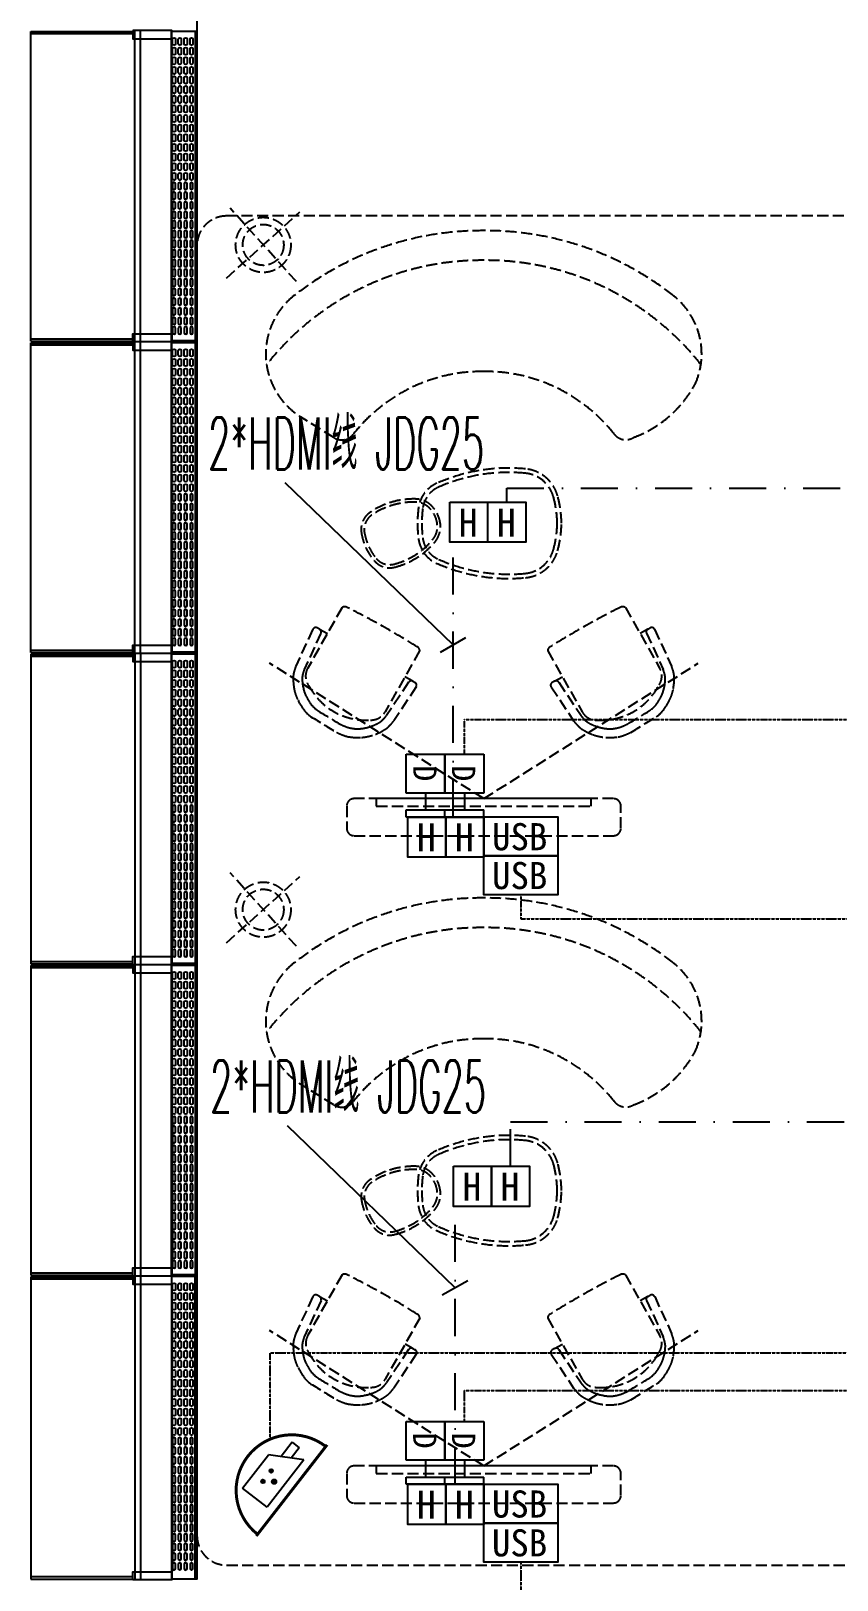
# Model space of a CAD drawing. Extents: x -284868 to 304789, y -137694 to 137894.
# Drawn here: x 257079 to 262517, y -84588 to -74140 of the extents above; entities that cross this region are included whole.
import ezdxf
from ezdxf.enums import TextEntityAlignment as Align

# ---------------------------------------------------------------- set-up
doc = ezdxf.new("R2010")
doc.units = 0
for name, pattern in [('BORDER2', [0.875, 0.25, -0.125, 0.25, -0.125, 0, -0.125]), ('DASH', [0.35, 0.25, -0.1]), ('DASHDOT', [1, 0.5, -0.25, 0, -0.25])]:
    doc.linetypes.add(name, pattern=pattern)
doc.layers.get('0').update_dxf_attribs({"linetype": 'CONTINUOUS'})
for name, color, linetype in [('0-窗', 11, 'CONTINUOUS'), ('EM-SOCKET', 220, 'CONTINUOUS'), ('EM-插座', 240, 'CONTINUOUS'), ('EQUIP-安防', 3, 'CONTINUOUS'), ('F-地漏', 8, 'CONTINUOUS'), ('P-平面家具', 3, 'CONTINUOUS'), ('TEXT_照明_回路标注', 41, 'CONTINUOUS'), ('WIRE-网络', 130, 'BORDER2'), ('WIRE-通讯', 4, 'CONTINUOUS')]:
    doc.layers.add(name, color=color, linetype=linetype)
doc.styles.add('20091229Typical Floor GP$0$宋体', font='', dxfattribs={"height": 2.5})
doc.styles.add('_TEL_DIM', font='SIMPLEX', dxfattribs={"width": 0.8, "height": 3.5, "bigfont": 'HZTXT'})
doc.styles.add('HZ_e', font='simplex.shx', dxfattribs={"width": 0.8, "bigfont": 'hztxt.shx'})
doc.styles.add('宋体', font='')
doc.styles.get('20091229Typical Floor GP$0$宋体').set_extended_font_data('SimSun')
doc.styles.get('宋体').set_extended_font_data('SimSun')

# ---------------------------------------------------------------- blocks, each defined once
blk = doc.blocks.new('A$C3B8026B3')
for p, q in [((950, 43355), (950, 45345)), ((950, 41255), (950, 43245)), ((950, 41145), (950, 39155)), ((950, 39045), (950, 37055)), ((950, 36945), (950, 35005))]:
    blk.add_line(p, q)
at = {"elevation": 0}
for points in [[(0, 45394), (688, 45394), (688, 45379), (0, 45379)], [(0, 43306), (688, 43306), (688, 43320), (0, 43320)], [(0, 43294), (688, 43294), (688, 43279), (0, 43279)], [(0, 41206), (688, 41206), (688, 41220), (0, 41220)], [(0, 41194), (688, 41194), (688, 41179), (0, 41179)], [(0, 39106), (688, 39106), (688, 39120), (0, 39120)], [(0, 39094), (688, 39094), (688, 39079), (0, 39079)], [(0, 37006), (688, 37006), (688, 37020), (0, 37020)], [(0, 36994), (688, 36994), (688, 36979), (0, 36979)], [(0, 34956), (688, 34956), (688, 34970), (0, 34970)]]:
    blk.add_lwpolyline(points, dxfattribs=at)
for points in [[(0, 43306), (0, 45394)], [(700, 43300), (700, 45400)], [(738, 43300), (738, 45400)], [(0, 41206), (0, 43294)], [(700, 41200), (700, 43300)], [(738, 41200), (738, 43300)], [(0, 41194), (0, 39106)], [(700, 41200), (700, 39100)], [(738, 41200), (738, 39100)], [(0, 39094), (0, 37006)], [(700, 39100), (700, 37000)], [(738, 39100), (738, 37000)], [(0, 36994), (0, 34956)], [(700, 37000), (700, 34950)], [(738, 37000), (738, 34950)]]:
    blk.add_lwpolyline(points)
for points in [[(688, 45400), (688, 45345), (950, 45345), (950, 45400)], [(688, 43300), (688, 43355), (950, 43355), (950, 43300)], [(688, 43300), (688, 43245), (950, 43245), (950, 43300)], [(688, 41200), (688, 41255), (950, 41255), (950, 41200)], [(688, 41200), (688, 41145), (950, 41145), (950, 41200)], [(688, 39100), (688, 39155), (950, 39155), (950, 39100)], [(688, 39100), (688, 39045), (950, 39045), (950, 39100)], [(688, 37000), (688, 37055), (950, 37055), (950, 37000)], [(688, 37000), (688, 36945), (950, 36945), (950, 37000)], [(688, 34950), (688, 35005), (950, 35005), (950, 34950)]]:
    blk.add_lwpolyline(points, close=True)
blk = doc.blocks.new('LT-BLK-20221201170113', base_point=(81437, -6379))
for p, q in [((79349, -6219, 0), (81437, -6219)), ((79349, -6221, 0), (81437, -6221))]:
    blk.add_line(p, q)
blk.add_lwpolyline([(79349, -6208), (81437, -6208), (81437, -6379), (79349, -6379)], close=True)
for points in [[(79403, -6235), (79433, -6235, -1), (79433, -6255), (79403, -6255, -0.999999)], [(79468, -6235), (79498, -6235, -1), (79498, -6255), (79468, -6255, -0.999999)], [(79533, -6235), (79563, -6235, -1), (79563, -6255), (79533, -6255, -0.999999)], [(79598, -6235), (79628, -6235, -1), (79628, -6255), (79598, -6255, -0.999999)], [(79663, -6235), (79693, -6235, -1), (79693, -6255), (79663, -6255, -0.999999)], [(79728, -6235), (79758, -6235, -1), (79758, -6255), (79728, -6255, -0.999999)], [(79793, -6235), (79823, -6235, -1), (79823, -6255), (79793, -6255, -0.999999)], [(79858, -6235), (79888, -6235, -1), (79888, -6255), (79858, -6255, -0.999999)], [(79923, -6235), (79953, -6235, -1), (79953, -6255), (79923, -6255, -0.999999)], [(79988, -6235), (80018, -6235, -1), (80018, -6255), (79988, -6255, -0.999999)], [(80053, -6235), (80083, -6235, -1), (80083, -6255), (80053, -6255, -0.999999)], [(80118, -6235), (80148, -6235, -1), (80148, -6255), (80118, -6255, -0.999999)], [(80183, -6235), (80213, -6235, -1), (80213, -6255), (80183, -6255, -0.999999)], [(80248, -6235), (80278, -6235, -1), (80278, -6255), (80248, -6255, -0.999999)], [(80313, -6235), (80343, -6235, -1), (80343, -6255), (80313, -6255, -0.999999)], [(80408, -6235), (80378, -6235, 1), (80378, -6255), (80408, -6255, 0.999999)], [(80473, -6235), (80443, -6235, 1), (80443, -6255), (80473, -6255, 0.999999)], [(80538, -6235), (80508, -6235, 1), (80508, -6255), (80538, -6255, 0.999999)], [(80603, -6235), (80573, -6235, 1), (80573, -6255), (80603, -6255, 0.999999)], [(80668, -6235), (80638, -6235, 1), (80638, -6255), (80668, -6255, 0.999999)], [(80733, -6235), (80703, -6235, 1), (80703, -6255), (80733, -6255, 0.999999)], [(80798, -6235), (80768, -6235, 1), (80768, -6255), (80798, -6255, 0.999999)], [(80863, -6235), (80833, -6235, 1), (80833, -6255), (80863, -6255, 0.999999)], [(80928, -6235), (80898, -6235, 1), (80898, -6255), (80928, -6255, 0.999999)], [(80993, -6235), (80963, -6235, 1), (80963, -6255), (80993, -6255, 0.999999)], [(81058, -6235), (81028, -6235, 1), (81028, -6255), (81058, -6255, 0.999999)], [(81123, -6235), (81093, -6235, 1), (81093, -6255), (81123, -6255, 0.999999)], [(81188, -6235), (81158, -6235, 1), (81158, -6255), (81188, -6255, 0.999999)], [(81253, -6235), (81223, -6235, 1), (81223, -6255), (81253, -6255, 0.999999)], [(81318, -6235), (81288, -6235, 1), (81288, -6255), (81318, -6255, 0.999999)], [(81383, -6235), (81353, -6235, 1), (81353, -6255), (81383, -6255, 0.999999)], [(79403, -6274), (79433, -6274, -1), (79433, -6294), (79403, -6294, -0.999999)], [(79403, -6314), (79433, -6314, -1), (79433, -6334), (79403, -6334, -0.999999)], [(79403, -6353), (79433, -6353, -1), (79433, -6373), (79403, -6373, -0.999999)], [(79468, -6274), (79498, -6274, -1), (79498, -6294), (79468, -6294, -0.999999)], [(79468, -6314), (79498, -6314, -1), (79498, -6334), (79468, -6334, -0.999999)], [(79468, -6353), (79498, -6353, -1), (79498, -6373), (79468, -6373, -0.999999)], [(79533, -6274), (79563, -6274, -1), (79563, -6294), (79533, -6294, -0.999999)], [(79533, -6314), (79563, -6314, -1), (79563, -6334), (79533, -6334, -0.999999)], [(79533, -6353), (79563, -6353, -1), (79563, -6373), (79533, -6373, -0.999999)], [(79598, -6274), (79628, -6274, -1), (79628, -6294), (79598, -6294, -0.999999)], [(79598, -6314), (79628, -6314, -1), (79628, -6334), (79598, -6334, -0.999999)], [(79598, -6353), (79628, -6353, -1), (79628, -6373), (79598, -6373, -0.999999)], [(79663, -6274), (79693, -6274, -1), (79693, -6294), (79663, -6294, -0.999999)], [(79663, -6314), (79693, -6314, -1), (79693, -6334), (79663, -6334, -0.999999)], [(79663, -6353), (79693, -6353, -1), (79693, -6373), (79663, -6373, -0.999999)], [(79728, -6274), (79758, -6274, -1), (79758, -6294), (79728, -6294, -0.999999)], [(79728, -6314), (79758, -6314, -1), (79758, -6334), (79728, -6334, -0.999999)], [(79728, -6353), (79758, -6353, -1), (79758, -6373), (79728, -6373, -0.999999)], [(79793, -6274), (79823, -6274, -1), (79823, -6294), (79793, -6294, -0.999999)], [(79793, -6314), (79823, -6314, -1), (79823, -6334), (79793, -6334, -0.999999)], [(79793, -6353), (79823, -6353, -1), (79823, -6373), (79793, -6373, -0.999999)], [(79858, -6274), (79888, -6274, -1), (79888, -6294), (79858, -6294, -0.999999)], [(79858, -6314), (79888, -6314, -1), (79888, -6334), (79858, -6334, -0.999999)], [(79858, -6353), (79888, -6353, -1), (79888, -6373), (79858, -6373, -0.999999)], [(79923, -6274), (79953, -6274, -1), (79953, -6294), (79923, -6294, -0.999999)], [(79923, -6314), (79953, -6314, -1), (79953, -6334), (79923, -6334, -0.999999)], [(79923, -6353), (79953, -6353, -1), (79953, -6373), (79923, -6373, -0.999999)], [(79988, -6274), (80018, -6274, -1), (80018, -6294), (79988, -6294, -0.999999)], [(79988, -6314), (80018, -6314, -1), (80018, -6334), (79988, -6334, -0.999999)], [(79988, -6353), (80018, -6353, -1), (80018, -6373), (79988, -6373, -0.999999)], [(80053, -6274), (80083, -6274, -1), (80083, -6294), (80053, -6294, -0.999999)], [(80053, -6314), (80083, -6314, -1), (80083, -6334), (80053, -6334, -0.999999)], [(80053, -6353), (80083, -6353, -1), (80083, -6373), (80053, -6373, -0.999999)], [(80118, -6274), (80148, -6274, -1), (80148, -6294), (80118, -6294, -0.999999)], [(80118, -6314), (80148, -6314, -1), (80148, -6334), (80118, -6334, -0.999999)], [(80118, -6353), (80148, -6353, -1), (80148, -6373), (80118, -6373, -0.999999)], [(80183, -6274), (80213, -6274, -1), (80213, -6294), (80183, -6294, -0.999999)], [(80183, -6314), (80213, -6314, -1), (80213, -6334), (80183, -6334, -0.999999)], [(80183, -6353), (80213, -6353, -1), (80213, -6373), (80183, -6373, -0.999999)], [(80248, -6274), (80278, -6274, -1), (80278, -6294), (80248, -6294, -0.999999)], [(80248, -6314), (80278, -6314, -1), (80278, -6334), (80248, -6334, -0.999999)], [(80248, -6353), (80278, -6353, -1), (80278, -6373), (80248, -6373, -0.999999)], [(80313, -6274), (80343, -6274, -1), (80343, -6294), (80313, -6294, -0.999999)], [(80313, -6314), (80343, -6314, -1), (80343, -6334), (80313, -6334, -0.999999)], [(80313, -6353), (80343, -6353, -1), (80343, -6373), (80313, -6373, -0.999999)], [(80408, -6274), (80378, -6274, 1), (80378, -6294), (80408, -6294, 0.999999)], [(80408, -6314), (80378, -6314, 1), (80378, -6334), (80408, -6334, 0.999999)], [(80408, -6353), (80378, -6353, 1), (80378, -6373), (80408, -6373, 0.999999)], [(80473, -6274), (80443, -6274, 1), (80443, -6294), (80473, -6294, 0.999999)], [(80473, -6314), (80443, -6314, 1), (80443, -6334), (80473, -6334, 0.999999)], [(80473, -6353), (80443, -6353, 1), (80443, -6373), (80473, -6373, 0.999999)], [(80538, -6274), (80508, -6274, 1), (80508, -6294), (80538, -6294, 0.999999)], [(80538, -6314), (80508, -6314, 1), (80508, -6334), (80538, -6334, 0.999999)], [(80538, -6353), (80508, -6353, 1), (80508, -6373), (80538, -6373, 0.999999)], [(80603, -6274), (80573, -6274, 1), (80573, -6294), (80603, -6294, 0.999999)], [(80603, -6314), (80573, -6314, 1), (80573, -6334), (80603, -6334, 0.999999)], [(80603, -6353), (80573, -6353, 1), (80573, -6373), (80603, -6373, 0.999999)], [(80668, -6274), (80638, -6274, 1), (80638, -6294), (80668, -6294, 0.999999)], [(80668, -6314), (80638, -6314, 1), (80638, -6334), (80668, -6334, 0.999999)], [(80668, -6353), (80638, -6353, 1), (80638, -6373), (80668, -6373, 0.999999)], [(80733, -6274), (80703, -6274, 1), (80703, -6294), (80733, -6294, 0.999999)], [(80733, -6314), (80703, -6314, 1), (80703, -6334), (80733, -6334, 0.999999)], [(80733, -6353), (80703, -6353, 1), (80703, -6373), (80733, -6373, 0.999999)], [(80798, -6274), (80768, -6274, 1), (80768, -6294), (80798, -6294, 0.999999)], [(80798, -6314), (80768, -6314, 1), (80768, -6334), (80798, -6334, 0.999999)], [(80798, -6353), (80768, -6353, 1), (80768, -6373), (80798, -6373, 0.999999)], [(80863, -6274), (80833, -6274, 1), (80833, -6294), (80863, -6294, 0.999999)], [(80863, -6314), (80833, -6314, 1), (80833, -6334), (80863, -6334, 0.999999)], [(80863, -6353), (80833, -6353, 1), (80833, -6373), (80863, -6373, 0.999999)], [(80928, -6274), (80898, -6274, 1), (80898, -6294), (80928, -6294, 0.999999)], [(80928, -6314), (80898, -6314, 1), (80898, -6334), (80928, -6334, 0.999999)], [(80928, -6353), (80898, -6353, 1), (80898, -6373), (80928, -6373, 0.999999)], [(80993, -6274), (80963, -6274, 1), (80963, -6294), (80993, -6294, 0.999999)], [(80993, -6314), (80963, -6314, 1), (80963, -6334), (80993, -6334, 0.999999)], [(80993, -6353), (80963, -6353, 1), (80963, -6373), (80993, -6373, 0.999999)], [(81058, -6274), (81028, -6274, 1), (81028, -6294), (81058, -6294, 0.999999)], [(81058, -6314), (81028, -6314, 1), (81028, -6334), (81058, -6334, 0.999999)], [(81058, -6353), (81028, -6353, 1), (81028, -6373), (81058, -6373, 0.999999)], [(81123, -6274), (81093, -6274, 1), (81093, -6294), (81123, -6294, 0.999999)], [(81123, -6314), (81093, -6314, 1), (81093, -6334), (81123, -6334, 0.999999)], [(81123, -6353), (81093, -6353, 1), (81093, -6373), (81123, -6373, 0.999999)], [(81188, -6274), (81158, -6274, 1), (81158, -6294), (81188, -6294, 0.999999)], [(81188, -6314), (81158, -6314, 1), (81158, -6334), (81188, -6334, 0.999999)], [(81188, -6353), (81158, -6353, 1), (81158, -6373), (81188, -6373, 0.999999)], [(81253, -6274), (81223, -6274, 1), (81223, -6294), (81253, -6294, 0.999999)], [(81253, -6314), (81223, -6314, 1), (81223, -6334), (81253, -6334, 0.999999)], [(81253, -6353), (81223, -6353, 1), (81223, -6373), (81253, -6373, 0.999999)], [(81318, -6274), (81288, -6274, 1), (81288, -6294), (81318, -6294, 0.999999)], [(81318, -6314), (81288, -6314, 1), (81288, -6334), (81318, -6334, 0.999999)], [(81318, -6353), (81288, -6353, 1), (81288, -6373), (81318, -6373, 0.999999)], [(81383, -6274), (81353, -6274, 1), (81353, -6294), (81383, -6294, 0.999999)], [(81383, -6314), (81353, -6314, 1), (81353, -6334), (81383, -6334, 0.999999)], [(81383, -6353), (81353, -6353, 1), (81353, -6373), (81383, -6373, 0.999999)]]:
    blk.add_lwpolyline(points, format="xyb", close=True)
blk = doc.blocks.new('A$C678165FB')
for p, q in [((-36643, 33306, 0), (-36643, 35344)), ((-36640, 33306, 0), (-36640, 35344))]:
    blk.add_line(p, q)
blk.add_lwpolyline([(-36631, 45800), (-36631, 33300)])
blk.add_lwpolyline([(-36630, 33306), (-36630, 35344), (-36801, 35344), (-36801, 33306)], close=True)
for points in [[(-36775, 35290), (-36775, 35260, -1), (-36795, 35260), (-36795, 35290, -0.999999)], [(-36775, 35225), (-36775, 35195, -1), (-36795, 35195), (-36795, 35225, -0.999999)], [(-36736, 35290), (-36736, 35260, -1), (-36756, 35260), (-36756, 35290, -0.999999)], [(-36736, 35225), (-36736, 35195, -1), (-36756, 35195), (-36756, 35225, -0.999999)], [(-36696, 35290), (-36696, 35260, -1), (-36716, 35260), (-36716, 35290, -0.999999)], [(-36696, 35225), (-36696, 35195, -1), (-36716, 35195), (-36716, 35225, -0.999999)], [(-36657, 35290), (-36657, 35260, -1), (-36677, 35260), (-36677, 35290, -0.999999)], [(-36657, 35225), (-36657, 35195, -1), (-36677, 35195), (-36677, 35225, -0.999999)], [(-36775, 35160), (-36775, 35130, -1), (-36795, 35130), (-36795, 35160, -0.999999)], [(-36736, 35160), (-36736, 35130, -1), (-36756, 35130), (-36756, 35160, -0.999999)], [(-36696, 35160), (-36696, 35130, -1), (-36716, 35130), (-36716, 35160, -0.999999)], [(-36657, 35160), (-36657, 35130, -1), (-36677, 35130), (-36677, 35160, -0.999999)], [(-36775, 35095), (-36775, 35065, -1), (-36795, 35065), (-36795, 35095, -0.999999)], [(-36775, 35030), (-36775, 35000, -1), (-36795, 35000), (-36795, 35030, -0.999999)], [(-36736, 35095), (-36736, 35065, -1), (-36756, 35065), (-36756, 35095, -0.999999)], [(-36736, 35030), (-36736, 35000, -1), (-36756, 35000), (-36756, 35030, -0.999999)], [(-36696, 35095), (-36696, 35065, -1), (-36716, 35065), (-36716, 35095, -0.999999)], [(-36696, 35030), (-36696, 35000, -1), (-36716, 35000), (-36716, 35030, -0.999999)], [(-36657, 35095), (-36657, 35065, -1), (-36677, 35065), (-36677, 35095, -0.999999)], [(-36657, 35030), (-36657, 35000, -1), (-36677, 35000), (-36677, 35030, -0.999999)], [(-36775, 34965), (-36775, 34935, -1), (-36795, 34935), (-36795, 34965, -0.999999)], [(-36775, 34900), (-36775, 34870, -1), (-36795, 34870), (-36795, 34900, -0.999999)], [(-36736, 34965), (-36736, 34935, -1), (-36756, 34935), (-36756, 34965, -0.999999)], [(-36736, 34900), (-36736, 34870, -1), (-36756, 34870), (-36756, 34900, -0.999999)], [(-36696, 34965), (-36696, 34935, -1), (-36716, 34935), (-36716, 34965, -0.999999)], [(-36696, 34900), (-36696, 34870, -1), (-36716, 34870), (-36716, 34900, -0.999999)], [(-36657, 34965), (-36657, 34935, -1), (-36677, 34935), (-36677, 34965, -0.999999)], [(-36657, 34900), (-36657, 34870, -1), (-36677, 34870), (-36677, 34900, -0.999999)], [(-36775, 34835), (-36775, 34805, -1), (-36795, 34805), (-36795, 34835, -0.999999)], [(-36736, 34835), (-36736, 34805, -1), (-36756, 34805), (-36756, 34835, -0.999999)], [(-36696, 34835), (-36696, 34805, -1), (-36716, 34805), (-36716, 34835, -0.999999)], [(-36657, 34835), (-36657, 34805, -1), (-36677, 34805), (-36677, 34835, -0.999999)], [(-36775, 34770), (-36775, 34740, -1), (-36795, 34740), (-36795, 34770, -0.999999)], [(-36775, 34705), (-36775, 34675, -1), (-36795, 34675), (-36795, 34705, -0.999999)], [(-36736, 34770), (-36736, 34740, -1), (-36756, 34740), (-36756, 34770, -0.999999)], [(-36736, 34705), (-36736, 34675, -1), (-36756, 34675), (-36756, 34705, -0.999999)], [(-36696, 34770), (-36696, 34740, -1), (-36716, 34740), (-36716, 34770, -0.999999)], [(-36696, 34705), (-36696, 34675, -1), (-36716, 34675), (-36716, 34705, -0.999999)], [(-36657, 34770), (-36657, 34740, -1), (-36677, 34740), (-36677, 34770, -0.999999)], [(-36657, 34705), (-36657, 34675, -1), (-36677, 34675), (-36677, 34705, -0.999999)], [(-36775, 34640), (-36775, 34610, -1), (-36795, 34610), (-36795, 34640, -0.999999)], [(-36775, 34575), (-36775, 34545, -1), (-36795, 34545), (-36795, 34575, -0.999999)], [(-36736, 34640), (-36736, 34610, -1), (-36756, 34610), (-36756, 34640, -0.999999)], [(-36736, 34575), (-36736, 34545, -1), (-36756, 34545), (-36756, 34575, -0.999999)], [(-36696, 34640), (-36696, 34610, -1), (-36716, 34610), (-36716, 34640, -0.999999)], [(-36696, 34575), (-36696, 34545, -1), (-36716, 34545), (-36716, 34575, -0.999999)], [(-36657, 34640), (-36657, 34610, -1), (-36677, 34610), (-36677, 34640, -0.999999)], [(-36657, 34575), (-36657, 34545, -1), (-36677, 34545), (-36677, 34575, -0.999999)], [(-36775, 34510), (-36775, 34480, -1), (-36795, 34480), (-36795, 34510, -0.999999)], [(-36736, 34510), (-36736, 34480, -1), (-36756, 34480), (-36756, 34510, -0.999999)], [(-36696, 34510), (-36696, 34480, -1), (-36716, 34480), (-36716, 34510, -0.999999)], [(-36657, 34510), (-36657, 34480, -1), (-36677, 34480), (-36677, 34510, -0.999999)], [(-36775, 34445), (-36775, 34415, -1), (-36795, 34415), (-36795, 34445, -0.999999)], [(-36775, 34380), (-36775, 34350, -1), (-36795, 34350), (-36795, 34380, -0.999999)], [(-36736, 34445), (-36736, 34415, -1), (-36756, 34415), (-36756, 34445, -0.999999)], [(-36736, 34380), (-36736, 34350, -1), (-36756, 34350), (-36756, 34380, -0.999999)], [(-36696, 34445), (-36696, 34415, -1), (-36716, 34415), (-36716, 34445, -0.999999)], [(-36696, 34380), (-36696, 34350, -1), (-36716, 34350), (-36716, 34380, -0.999999)], [(-36657, 34445), (-36657, 34415, -1), (-36677, 34415), (-36677, 34445, -0.999999)], [(-36657, 34380), (-36657, 34350, -1), (-36677, 34350), (-36677, 34380, -0.999999)], [(-36775, 34315), (-36775, 34285, -1), (-36795, 34285), (-36795, 34315, -0.999999)], [(-36736, 34315), (-36736, 34285, -1), (-36756, 34285), (-36756, 34315, -0.999999)], [(-36696, 34315), (-36696, 34285, -1), (-36716, 34285), (-36716, 34315, -0.999999)], [(-36657, 34315), (-36657, 34285, -1), (-36677, 34285), (-36677, 34315, -0.999999)], [(-36775, 34220), (-36775, 34250, 1), (-36795, 34250), (-36795, 34220, 0.999999)], [(-36775, 34155), (-36775, 34185, 1), (-36795, 34185), (-36795, 34155, 0.999999)], [(-36736, 34220), (-36736, 34250, 1), (-36756, 34250), (-36756, 34220, 0.999999)], [(-36736, 34155), (-36736, 34185, 1), (-36756, 34185), (-36756, 34155, 0.999999)], [(-36696, 34220), (-36696, 34250, 1), (-36716, 34250), (-36716, 34220, 0.999999)], [(-36696, 34155), (-36696, 34185, 1), (-36716, 34185), (-36716, 34155, 0.999999)], [(-36657, 34220), (-36657, 34250, 1), (-36677, 34250), (-36677, 34220, 0.999999)], [(-36657, 34155), (-36657, 34185, 1), (-36677, 34185), (-36677, 34155, 0.999999)], [(-36775, 34090), (-36775, 34120, 1), (-36795, 34120), (-36795, 34090, 0.999999)], [(-36775, 34025), (-36775, 34055, 1), (-36795, 34055), (-36795, 34025, 0.999999)], [(-36736, 34090), (-36736, 34120, 1), (-36756, 34120), (-36756, 34090, 0.999999)], [(-36736, 34025), (-36736, 34055, 1), (-36756, 34055), (-36756, 34025, 0.999999)], [(-36696, 34090), (-36696, 34120, 1), (-36716, 34120), (-36716, 34090, 0.999999)], [(-36696, 34025), (-36696, 34055, 1), (-36716, 34055), (-36716, 34025, 0.999999)], [(-36657, 34090), (-36657, 34120, 1), (-36677, 34120), (-36677, 34090, 0.999999)], [(-36657, 34025), (-36657, 34055, 1), (-36677, 34055), (-36677, 34025, 0.999999)], [(-36775, 33960), (-36775, 33990, 1), (-36795, 33990), (-36795, 33960, 0.999999)], [(-36736, 33960), (-36736, 33990, 1), (-36756, 33990), (-36756, 33960, 0.999999)], [(-36696, 33960), (-36696, 33990, 1), (-36716, 33990), (-36716, 33960, 0.999999)], [(-36657, 33960), (-36657, 33990, 1), (-36677, 33990), (-36677, 33960, 0.999999)], [(-36775, 33895), (-36775, 33925, 1), (-36795, 33925), (-36795, 33895, 0.999999)], [(-36775, 33830), (-36775, 33860, 1), (-36795, 33860), (-36795, 33830, 0.999999)], [(-36736, 33895), (-36736, 33925, 1), (-36756, 33925), (-36756, 33895, 0.999999)], [(-36736, 33830), (-36736, 33860, 1), (-36756, 33860), (-36756, 33830, 0.999999)], [(-36696, 33895), (-36696, 33925, 1), (-36716, 33925), (-36716, 33895, 0.999999)], [(-36696, 33830), (-36696, 33860, 1), (-36716, 33860), (-36716, 33830, 0.999999)], [(-36657, 33895), (-36657, 33925, 1), (-36677, 33925), (-36677, 33895, 0.999999)], [(-36657, 33830), (-36657, 33860, 1), (-36677, 33860), (-36677, 33830, 0.999999)], [(-36775, 33765), (-36775, 33795, 1), (-36795, 33795), (-36795, 33765, 0.999999)], [(-36736, 33765), (-36736, 33795, 1), (-36756, 33795), (-36756, 33765, 0.999999)], [(-36696, 33765), (-36696, 33795, 1), (-36716, 33795), (-36716, 33765, 0.999999)], [(-36657, 33765), (-36657, 33795, 1), (-36677, 33795), (-36677, 33765, 0.999999)], [(-36775, 33700), (-36775, 33730, 1), (-36795, 33730), (-36795, 33700, 0.999999)], [(-36775, 33635), (-36775, 33665, 1), (-36795, 33665), (-36795, 33635, 0.999999)], [(-36736, 33700), (-36736, 33730, 1), (-36756, 33730), (-36756, 33700, 0.999999)], [(-36736, 33635), (-36736, 33665, 1), (-36756, 33665), (-36756, 33635, 0.999999)], [(-36696, 33700), (-36696, 33730, 1), (-36716, 33730), (-36716, 33700, 0.999999)], [(-36696, 33635), (-36696, 33665, 1), (-36716, 33665), (-36716, 33635, 0.999999)], [(-36657, 33700), (-36657, 33730, 1), (-36677, 33730), (-36677, 33700, 0.999999)], [(-36657, 33635), (-36657, 33665, 1), (-36677, 33665), (-36677, 33635, 0.999999)], [(-36775, 33570), (-36775, 33600, 1), (-36795, 33600), (-36795, 33570, 0.999999)], [(-36775, 33505), (-36775, 33535, 1), (-36795, 33535), (-36795, 33505, 0.999999)], [(-36736, 33570), (-36736, 33600, 1), (-36756, 33600), (-36756, 33570, 0.999999)], [(-36736, 33505), (-36736, 33535, 1), (-36756, 33535), (-36756, 33505, 0.999999)], [(-36696, 33570), (-36696, 33600, 1), (-36716, 33600), (-36716, 33570, 0.999999)], [(-36696, 33505), (-36696, 33535, 1), (-36716, 33535), (-36716, 33505, 0.999999)], [(-36657, 33570), (-36657, 33600, 1), (-36677, 33600), (-36677, 33570, 0.999999)], [(-36657, 33505), (-36657, 33535, 1), (-36677, 33535), (-36677, 33505, 0.999999)], [(-36775, 33440), (-36775, 33470, 1), (-36795, 33470), (-36795, 33440, 0.999999)], [(-36736, 33440), (-36736, 33470, 1), (-36756, 33470), (-36756, 33440, 0.999999)], [(-36696, 33440), (-36696, 33470, 1), (-36716, 33470), (-36716, 33440, 0.999999)], [(-36657, 33440), (-36657, 33470, 1), (-36677, 33470), (-36677, 33440, 0.999999)], [(-36775, 33375), (-36775, 33405, 1), (-36795, 33405), (-36795, 33375, 0.999999)], [(-36736, 33375), (-36736, 33405, 1), (-36756, 33405), (-36756, 33375, 0.999999)], [(-36696, 33375), (-36696, 33405, 1), (-36716, 33405), (-36716, 33375, 0.999999)], [(-36657, 33375), (-36657, 33405, 1), (-36677, 33405), (-36677, 33375, 0.999999)]]:
    blk.add_lwpolyline(points, format="xyb", close=True)
at = {"rotation": 270}
for p in [(-36801, 41656), (-36801, 39556), (-36801, 37456), (-36801, 35356)]:
    blk.add_blockref('LT-BLK-20221201170113', p, dxfattribs=at)
blk = doc.blocks.new('bfrfbrf')
at = {"layer": 'P-平面家具', "color": 251, "linetype": 'DASH', "ltscale": 300}
for p, q in [((517686, -1017556), (518181, -1017109)), ((518157, -1017580), (517710, -1017085)), ((517686, -1022039), (518181, -1021592)), ((518157, -1022063), (517710, -1021568))]:
    blk.add_line(p, q, dxfattribs=at)
at = {"layer": 'P-平面家具', "linetype": 'DASH', "ltscale": 300}
for p, q in [((518409, -1018632), (518185, -1018491)), ((518465, -1019778), (518234, -1020186)), ((520376, -1019778), (520607, -1020186)), ((518267, -1019925), (518153, -1020173)), ((518322, -1019951), (518209, -1020196)), ((518313, -1019924), (518297, -1019915)), ((518313, -1019924), (518366, -1019953)), ((520528, -1019924), (520475, -1019953)), ((520519, -1019951), (520632, -1020196)), ((520528, -1019924), (520544, -1019915)), ((520573, -1019925), (520688, -1020173)), ((518988, -1020071), (518756, -1020481)), ((519852, -1020071), (520085, -1020481)), ((518942, -1020275), (518889, -1020246)), ((519899, -1020275), (519952, -1020246)), ((518914, -1020282), (518764, -1020507)), ((518965, -1020314), (518814, -1020542)), ((518942, -1020275), (518958, -1020284)), ((519876, -1020314), (520027, -1020542)), ((519899, -1020275), (519883, -1020284)), ((519927, -1020282), (520077, -1020507)), ((518409, -1023133), (518185, -1022992)), ((518465, -1024279), (518234, -1024687)), ((520376, -1024279), (520607, -1024687)), ((518268, -1024426), (518153, -1024674)), ((518323, -1024452), (518209, -1024697)), ((518313, -1024425), (518297, -1024416)), ((518313, -1024425), (518366, -1024454)), ((520528, -1024425), (520475, -1024454)), ((520519, -1024452), (520632, -1024697)), ((520528, -1024425), (520544, -1024416)), ((520574, -1024426), (520688, -1024674)), ((518989, -1024572), (518756, -1024982)), ((519853, -1024572), (520085, -1024982)), ((518942, -1024776), (518890, -1024747)), ((519899, -1024776), (519952, -1024747)), ((518914, -1024783), (518764, -1025008)), ((518965, -1024815), (518814, -1025043)), ((518942, -1024776), (518958, -1024785)), ((519876, -1024815), (520027, -1025043)), ((519899, -1024776), (519883, -1024785)), ((519927, -1024783), (520077, -1025008))]:
    blk.add_line(p, q, dxfattribs=at)
at = {"layer": 'P-平面家具', "color": 251, "linetype": 'DASH', "ltscale": 300}
for points in [[(519421, -1021067), (517976, -1020154)], [(519421, -1021067), (520867, -1020154)], [(519421, -1025568), (517976, -1024655)], [(519422, -1025568), (520867, -1024655)]]:
    blk.add_lwpolyline(points, dxfattribs=at)
at = {"layer": 'P-平面家具', "linetype": 'DASH', "ltscale": 300}
for points in [[(520296, -1021067), (518546, -1021067, 0.414214), (518496, -1021117), (518496, -1021267, 0.414214), (518546, -1021317), (520296, -1021317, 0.414214), (520346, -1021267), (520346, -1021117, 0.414214)], [(520296, -1025568), (518546, -1025568, 0.414214), (518496, -1025618), (518496, -1025768, 0.414214), (518546, -1025818), (520296, -1025818, 0.414214), (520346, -1025768), (520346, -1025618, 0.414214)]]:
    blk.add_lwpolyline(points, format="xyb", close=True, dxfattribs=at)
for points in [[(520146, -1021067), (518696, -1021067), (518696, -1021117), (520146, -1021117), (520146, -1021067)], [(520146, -1025568), (518696, -1025568), (518696, -1025618), (520146, -1025618), (520146, -1025568)]]:
    blk.add_lwpolyline(points, dxfattribs=at)
for centre in [(517933, -1017332), (517933, -1021816)]:
    blk.add_circle(centre, 186, dxfattribs=at)
at = {"layer": 'P-平面家具', "color": 251, "linetype": 'DASH', "ltscale": 300}
for centre in [(517933, -1017332), (517933, -1021816)]:
    blk.add_circle(centre, 138, dxfattribs=at)
at = {"layer": 'P-平面家具', "linetype": 'DASH', "ltscale": 300}
for centre, radius, start, end in [((519408, -1019286), 2050, 89.6486, 128.1517), ((519434, -1019286), 2050, 51.8729, 90.376), ((519408, -1019286), 1850, 89.6093, 141.7162), ((519434, -1019286), 1850, 38.3084, 90.4153), ((518450, -1018067), 500, 128.1517, 237.9295), ((520391, -1018067), 500, 335.2768, 51.8729), ((519408, -1019286), 1100, 89.3345, 141.9764), ((519434, -1019286), 1100, 38.0482, 90.6901), ((520161, -1017898), 781, 290.2941, 331.1108), ((518462, -1018547), 100, 237.9295, 321.9764), ((520379, -1018546), 100, 218.0482, 302.0951), ((518483, -1019808), 35.1, 62.6531, 120.8328), ((515909, -1024943), 5779, 57.9933, 63.3725), ((522932, -1024943), 5779, 116.6275, 122.0067), ((520358, -1019808), 35.1, 59.1672, 117.3469), ((518287, -1019934), 21.2, 61.1762, 156.8462), ((518303, -1019942), 21.2, 336.8192, 61.1762), ((520538, -1019942), 21.2, 118.8238, 203.1808), ((520554, -1019934), 21.2, 23.1538, 118.8238), ((518957, -1020070), 31.8, 358.2726, 61.1762), ((519884, -1020070), 31.8, 118.8238, 181.7274), ((518311, -1020256), 176, 169.0109, 178.6602), ((518402, -1020259), 267, 178.4884, 183.2891), ((518387, -1020273), 254, 163.6485, 168.677), ((518807, -1020399), 692, 160.9147, 163.3918), ((518307, -1020256), 111, 170.1856, 177.6538), ((518382, -1020259), 186, 177.4842, 182.6653), ((518537, -1020254), 341, 182.409, 189.7031), ((518365, -1020267), 170, 164.33, 169.7291), ((518663, -1020353), 480, 160.9328, 164.0619), ((518329, -1020240), 110, 150.4516, 213.3281), ((518932, -1020294), 21.2, 61.1762, 145.5331), ((519909, -1020294), 21.2, 34.4669, 118.8238), ((520512, -1020240), 110, 326.6719, 29.5484), ((520178, -1020353), 480, 15.9381, 19.0672), ((520476, -1020267), 170, 10.2709, 15.67), ((520304, -1020254), 341, 350.2969, 357.591), ((520534, -1020256), 111, 2.3462, 9.8144), ((520459, -1020259), 186, 357.3347, 2.5158), ((520034, -1020399), 692, 16.6082, 19.0853), ((520454, -1020273), 254, 11.323, 16.3515), ((520530, -1020256), 176, 1.3398, 10.9891), ((520438, -1020259), 267, 356.7109, 1.5116), ((518525, -1020255), 390, 182.9223, 190.5774), ((518456, -1020264), 321, 191.1847, 205.8196), ((518452, -1020265), 255, 190.2781, 205.0026), ((518485, -1020253), 290, 204.4215, 215.2763), ((518628, -1020098), 440, 207.4224, 273.7223), ((518947, -1020302), 21.2, 325.5061, 61.1762), ((519893, -1020302), 21.2, 118.8238, 214.4939), ((520213, -1020098), 440, 266.2777, 332.5776), ((520356, -1020253), 290, 324.7237, 335.5785), ((520389, -1020265), 255, 334.9974, 349.7219), ((520385, -1020264), 321, 334.1804, 348.8153), ((520316, -1020255), 390, 349.4226, 357.0777), ((518471, -1020261), 335, 205.1765, 217.9593), ((518413, -1020305), 263, 218.1832, 232.779), ((518416, -1020302), 206, 215.2404, 232.8546), ((518495, -1020202), 333, 232.4296, 235.6579), ((534196, -994386), 30549, 238.6588, 238.9667), ((518660, -1020427), 110, 267.7901, 330.4516), ((520180, -1020427), 110, 209.5484, 272.2099), ((504645, -994386), 30549, 301.0333, 301.3412), ((520346, -1020202), 333, 304.3421, 307.5704), ((520425, -1020302), 206, 307.1454, 324.7596), ((520428, -1020305), 263, 307.221, 321.8168), ((520370, -1020261), 335, 322.0407, 334.8235), ((533123, -996403), 28327, 238.3401, 238.7501), ((518702, -1020046), 576, 243.6816, 246.6765), ((518606, -1020269), 333, 246.6945, 249.9227), ((518563, -1020393), 202, 249.4113, 264.0087), ((518576, -1020339), 255, 277.3497, 292.0742), ((518540, -1020261), 341, 292.6492, 299.9433), ((518619, -1020395), 186, 299.687, 304.8681), ((518662, -1020456), 111, 304.6986, 312.1667), ((518621, -1020413), 170, 312.6232, 318.0223), ((518389, -1020208), 480, 318.2905, 321.4195), ((518659, -1020453), 176, 303.6921, 313.3414), ((518604, -1020397), 254, 313.6753, 318.7038), ((518273, -1020111), 692, 318.9605, 321.4376), ((520568, -1020111), 692, 218.5624, 221.0395), ((520237, -1020397), 254, 221.2962, 226.3247), ((520182, -1020453), 176, 226.6586, 236.3079), ((520452, -1020208), 480, 218.5805, 221.7095), ((520220, -1020413), 170, 221.9777, 227.3768), ((520179, -1020456), 111, 227.8333, 235.3014), ((520222, -1020395), 186, 235.1319, 240.313), ((520300, -1020261), 341, 240.0567, 247.3508), ((520265, -1020339), 255, 247.9258, 262.6503), ((520278, -1020393), 202, 275.9913, 290.5887), ((520235, -1020269), 333, 290.0773, 293.3055), ((520138, -1020046), 576, 293.3235, 296.3184), ((505718, -996403), 28327, 301.2499, 301.6599), ((518631, -1020207), 460, 243.7151, 248.7552), ((518566, -1020381), 275, 248.3044, 259.1364), ((518569, -1020344), 311, 259.8538, 274.986), ((518569, -1020316), 280, 264.4041, 278.0751), ((518572, -1020327), 328, 274.1479, 291.0445), ((518546, -1020271), 390, 291.7749, 299.43), ((518607, -1020377), 267, 299.0632, 303.8639), ((520233, -1020377), 267, 236.1361, 240.9368), ((520295, -1020271), 390, 240.57, 248.2251), ((520269, -1020327), 328, 248.9555, 265.8521), ((520272, -1020316), 280, 261.9249, 275.5959), ((520272, -1020344), 311, 265.014, 280.1462), ((520275, -1020381), 275, 280.8636, 291.6956), ((520210, -1020207), 460, 291.2448, 296.2849), ((519408, -1023787), 2050, 89.6486, 128.1517), ((519434, -1023787), 2050, 51.8729, 90.376), ((519408, -1023787), 1850, 89.6093, 141.7162), ((519434, -1023787), 1850, 38.3084, 90.4153), ((518450, -1022568), 500, 128.1517, 237.9295), ((520391, -1022568), 500, 335.2768, 51.8729), ((519408, -1023787), 1100, 89.3345, 141.9764), ((519434, -1023787), 1100, 38.0482, 90.6901), ((520161, -1022400), 781, 290.2941, 331.1108), ((518463, -1023048), 100, 237.9295, 321.9764), ((520379, -1023047), 100, 218.0482, 302.0951), ((518483, -1024309), 35.1, 62.6531, 120.8328), ((515909, -1029444), 5779, 57.9933, 63.3725), ((522932, -1029444), 5779, 116.6275, 122.0067), ((520358, -1024309), 35.1, 59.1672, 117.3469), ((518287, -1024435), 21.2, 61.1762, 156.8462), ((518303, -1024443), 21.2, 336.8192, 61.1762), ((520538, -1024443), 21.2, 118.8238, 203.1808), ((520554, -1024435), 21.2, 23.1538, 118.8238), ((518957, -1024571), 31.8, 358.2726, 61.1762), ((519884, -1024571), 31.8, 118.8238, 181.7274), ((518403, -1024760), 267, 178.4884, 183.2891), ((518311, -1024757), 176, 169.0109, 178.6602), ((518387, -1024774), 254, 163.6485, 168.677), ((518807, -1024900), 692, 160.9147, 163.3918), ((518307, -1024757), 111, 170.1856, 177.6538), ((518382, -1024760), 186, 177.4842, 182.6653), ((518365, -1024768), 170, 164.33, 169.7291), ((518663, -1024854), 480, 160.9328, 164.0619), ((518330, -1024741), 110, 150.4516, 213.3281), ((520512, -1024741), 110, 326.6719, 29.5484), ((520178, -1024854), 480, 15.9381, 19.0672), ((520476, -1024768), 170, 10.2709, 15.67), ((520534, -1024757), 111, 2.3462, 9.8144), ((520460, -1024760), 186, 357.3347, 2.5158), ((520034, -1024900), 692, 16.6082, 19.0853), ((520454, -1024774), 254, 11.323, 16.3515), ((520530, -1024757), 176, 1.3398, 10.9891), ((520439, -1024760), 267, 356.7109, 1.5116), ((518525, -1024756), 390, 182.9223, 190.5774), ((518456, -1024765), 321, 191.1847, 205.8196), ((518537, -1024755), 341, 182.409, 189.7031), ((518452, -1024767), 255, 190.2781, 205.0026), ((518628, -1024599), 440, 207.4224, 273.7223), ((518932, -1024795), 21.2, 61.1762, 145.5331), ((518948, -1024803), 21.2, 325.5061, 61.1762), ((519894, -1024803), 21.2, 118.8238, 214.4939), ((519910, -1024795), 21.2, 34.4669, 118.8238), ((520213, -1024599), 440, 266.2777, 332.5776), ((520389, -1024767), 255, 334.9974, 349.7219), ((520305, -1024755), 341, 350.2969, 357.591), ((520385, -1024765), 321, 334.1804, 348.8153), ((520316, -1024756), 390, 349.4226, 357.0777), ((518472, -1024762), 335, 205.1765, 217.9593), ((518413, -1024806), 263, 218.1832, 232.779), ((518485, -1024754), 290, 204.4215, 215.2763), ((518416, -1024803), 206, 215.2404, 232.8546), ((518495, -1024703), 333, 232.4296, 235.6579), ((520347, -1024703), 333, 304.3421, 307.5704), ((520425, -1024803), 206, 307.1454, 324.7596), ((520428, -1024806), 263, 307.221, 321.8168), ((520356, -1024754), 290, 324.7237, 335.5785), ((520370, -1024762), 335, 322.0407, 334.8235), ((533123, -1000904), 28327, 238.3401, 238.7501), ((534196, -998887), 30549, 238.6588, 238.9667), ((518703, -1024547), 576, 243.6816, 246.6765), ((518606, -1024770), 333, 246.6945, 249.9227), ((518576, -1024840), 255, 277.3497, 292.0742), ((518661, -1024928), 110, 267.7901, 330.4516), ((518541, -1024762), 341, 292.6492, 299.9433), ((518619, -1024896), 186, 299.687, 304.8681), ((518662, -1024957), 111, 304.6986, 312.1667), ((518621, -1024914), 170, 312.6232, 318.0223), ((518389, -1024709), 480, 318.2905, 321.4195), ((518605, -1024898), 254, 313.6753, 318.7038), ((518273, -1024612), 692, 318.9605, 321.4376), ((520568, -1024612), 692, 218.5624, 221.0395), ((520237, -1024898), 254, 221.2962, 226.3247), ((520452, -1024709), 480, 218.5805, 221.7095), ((520181, -1024928), 110, 209.5484, 272.2099), ((520220, -1024914), 170, 221.9777, 227.3768), ((520179, -1024957), 111, 227.8333, 235.3014), ((520222, -1024896), 186, 235.1319, 240.313), ((520301, -1024762), 341, 240.0567, 247.3508), ((520265, -1024840), 255, 247.9258, 262.6503), ((520235, -1024770), 333, 290.0773, 293.3055), ((520139, -1024547), 576, 293.3235, 296.3184), ((504645, -998887), 30549, 301.0333, 301.3412), ((505718, -1000904), 28327, 301.2499, 301.6599), ((518631, -1024708), 460, 243.7151, 248.7552), ((518566, -1024882), 275, 248.3044, 259.1364), ((518563, -1024894), 202, 249.4113, 264.0087), ((518569, -1024845), 311, 259.8538, 274.986), ((518569, -1024817), 280, 264.4041, 278.0751), ((518573, -1024828), 328, 274.1479, 291.0445), ((518546, -1024772), 390, 291.7749, 299.43), ((518608, -1024878), 267, 299.0632, 303.8639), ((518659, -1024954), 176, 303.6921, 313.3414), ((520182, -1024954), 176, 226.6586, 236.3079), ((520234, -1024878), 267, 236.1361, 240.9368), ((520296, -1024772), 390, 240.57, 248.2251), ((520269, -1024828), 328, 248.9555, 265.8521), ((520272, -1024817), 280, 261.9249, 275.5959), ((520272, -1024845), 311, 265.014, 280.1462), ((520278, -1024894), 202, 275.9913, 290.5887), ((520275, -1024882), 275, 280.8636, 291.6956), ((520210, -1024708), 460, 291.2448, 296.2849)]:
    blk.add_arc(centre, radius, start, end, dxfattribs=at)
for points in [[(519702, -1018843), (519498, -1018823), (519292, -1018857), (519104, -1018940)], [(519919, -1019025), (519892, -1018925), (519805, -1018853), (519702, -1018843)], [(519104, -1018940), (519036, -1018970), (518989, -1019034), (518980, -1019108)], [(518963, -1019046), (518852, -1019043), (518743, -1019075), (518652, -1019138)], [(519077, -1019100), (519048, -1019067), (519006, -1019048), (518963, -1019046)], [(518980, -1019108), (518976, -1019142), (518973, -1019176), (518973, -1019210)], [(519128, -1019213), (519123, -1019171), (519105, -1019131), (519077, -1019100)], [(519945, -1019210), (519945, -1019147), (519936, -1019085), (519919, -1019025)], [(518652, -1019138), (518609, -1019167), (518587, -1019220), (518595, -1019272)], [(518973, -1019210), (518973, -1019244), (518976, -1019278), (518980, -1019312)], [(519093, -1019334), (519120, -1019300), (519133, -1019256), (519128, -1019213)], [(519919, -1019395), (519936, -1019335), (519945, -1019272), (519945, -1019210)], [(518595, -1019272), (518605, -1019341), (518635, -1019407), (518680, -1019460)], [(518819, -1019506), (518926, -1019479), (519022, -1019419), (519093, -1019334)], [(518980, -1019312), (518989, -1019386), (519036, -1019450), (519104, -1019480)], [(519702, -1019577), (519805, -1019567), (519892, -1019495), (519919, -1019395)], [(518680, -1019460), (518714, -1019501), (518768, -1019519), (518819, -1019506)], [(519104, -1019480), (519292, -1019563), (519498, -1019596), (519702, -1019577)], [(519702, -1023344), (519498, -1023324), (519292, -1023358), (519104, -1023441)], [(519920, -1023526), (519892, -1023426), (519806, -1023354), (519702, -1023344)], [(519104, -1023441), (519036, -1023471), (518989, -1023535), (518980, -1023609)], [(518963, -1023547), (518852, -1023544), (518744, -1023576), (518652, -1023639)], [(519077, -1023601), (519048, -1023568), (519007, -1023549), (518963, -1023547)], [(518980, -1023609), (518976, -1023643), (518974, -1023677), (518974, -1023711)], [(519009, -1023612), (519005, -1023645), (519003, -1023678), (519003, -1023711)], [(519128, -1023714), (519123, -1023672), (519106, -1023632), (519077, -1023601)], [(519945, -1023711), (519945, -1023648), (519936, -1023586), (519920, -1023526)], [(518652, -1023639), (518609, -1023668), (518587, -1023721), (518595, -1023773)], [(518974, -1023711), (518974, -1023745), (518976, -1023779), (518980, -1023813)], [(519093, -1023835), (519121, -1023801), (519133, -1023757), (519128, -1023714)], [(519920, -1023896), (519936, -1023836), (519945, -1023773), (519945, -1023711)], [(518595, -1023773), (518606, -1023842), (518635, -1023908), (518680, -1023961)], [(518980, -1023813), (518989, -1023887), (519036, -1023951), (519104, -1023981)], [(518819, -1024007), (518926, -1023980), (519022, -1023920), (519093, -1023835)], [(519702, -1024078), (519806, -1024068), (519892, -1023996), (519920, -1023896)], [(518680, -1023961), (518714, -1024002), (518768, -1024020), (518819, -1024007)], [(519104, -1023981), (519292, -1024064), (519498, -1024097), (519702, -1024078)]]:
    blk.add_open_spline(points, degree=3, dxfattribs=at)
at = {"layer": 'P-平面家具', "color": 251, "linetype": 'DASH', "ltscale": 300}
for points in [[(519699, -1018872), (519500, -1018853), (519299, -1018885), (519116, -1018966)], [(519891, -1019032), (519867, -1018944), (519791, -1018880), (519699, -1018872)], [(519116, -1018966), (519057, -1018993), (519016, -1019048), (519009, -1019111)], [(518963, -1019067), (518856, -1019064), (518752, -1019095), (518664, -1019155)], [(519061, -1019114), (519036, -1019085), (519000, -1019069), (518963, -1019067)], [(519009, -1019111), (519005, -1019144), (519003, -1019177), (519003, -1019210)], [(519107, -1019215), (519103, -1019177), (519087, -1019142), (519061, -1019114)], [(519916, -1019210), (519916, -1019150), (519907, -1019090), (519891, -1019032)], [(518664, -1019155), (518628, -1019180), (518609, -1019225), (518615, -1019269)], [(519003, -1019210), (519003, -1019243), (519005, -1019276), (519009, -1019308)], [(519076, -1019320), (519101, -1019291), (519112, -1019253), (519107, -1019215)], [(519891, -1019387), (519907, -1019329), (519916, -1019270), (519916, -1019210)], [(518615, -1019269), (518626, -1019334), (518653, -1019396), (518696, -1019447)], [(518813, -1019486), (518916, -1019460), (519009, -1019402), (519076, -1019320)], [(519009, -1019308), (519016, -1019372), (519057, -1019427), (519116, -1019453)], [(519699, -1019548), (519791, -1019539), (519867, -1019475), (519891, -1019387)], [(518696, -1019447), (518724, -1019481), (518770, -1019496), (518813, -1019486)], [(519116, -1019453), (519299, -1019534), (519500, -1019567), (519699, -1019548)], [(519700, -1023373), (519500, -1023354), (519299, -1023386), (519116, -1023467)], [(519892, -1023533), (519867, -1023445), (519791, -1023382), (519700, -1023373)], [(519116, -1023467), (519057, -1023494), (519016, -1023549), (519009, -1023612)], [(518963, -1023569), (518856, -1023565), (518752, -1023596), (518664, -1023656)], [(519062, -1023615), (519036, -1023586), (519000, -1023570), (518963, -1023569)], [(519107, -1023716), (519103, -1023678), (519087, -1023643), (519062, -1023615)], [(519916, -1023711), (519916, -1023651), (519908, -1023591), (519892, -1023533)], [(518664, -1023656), (518628, -1023681), (518609, -1023726), (518616, -1023770)], [(519003, -1023711), (519003, -1023744), (519005, -1023777), (519009, -1023809)], [(519077, -1023821), (519101, -1023792), (519112, -1023754), (519107, -1023716)], [(519892, -1023888), (519908, -1023830), (519916, -1023771), (519916, -1023711)], [(518616, -1023770), (518626, -1023835), (518654, -1023897), (518696, -1023948)], [(518814, -1023987), (518917, -1023961), (519009, -1023903), (519077, -1023821)], [(519009, -1023809), (519016, -1023873), (519057, -1023928), (519116, -1023954)], [(519700, -1024049), (519791, -1024040), (519867, -1023976), (519892, -1023888)], [(518696, -1023948), (518725, -1023982), (518770, -1023997), (518814, -1023987)], [(519116, -1023954), (519299, -1024035), (519500, -1024068), (519700, -1024049)]]:
    blk.add_open_spline(points, degree=3, dxfattribs=at)
blk = doc.blocks.new('FDHFGJ')
at = {"ltscale": 0.1}
for p, q in [((-1.071, 0.866), (-2.803, 0.866)), ((-2.803, 0.866), (-2.803, -0.866)), ((-1.071, 0), (-1.071, 0.866)), ((-0.315, 0.866), (-0.315, 0)), ((0, 0.866), (-0.315, 0.866)), ((0, -0.866), (0, 0.866)), ((-1.071, -0.866), (-1.071, 0)), ((-1.071, 0), (-0.315, 0)), ((-0.315, 0), (-0.315, -0.866)), ((-2.803, -0.866), (-1.071, -0.866)), ((0, -0.866), (-0.315, -0.866))]:
    blk.add_line(p, q, dxfattribs=at)
at = {"ltscale": 0.1, "style": '20091229Typical Floor GP$0$宋体', "text_generation_flag": 4}
blk.add_attdef('TV', text='', height=1.04, rotation=180, dxfattribs=at).set_placement((-1.952, 0.032), align=Align.MIDDLE)
blk = doc.blocks.new('A$Cddcb813a')
at = {"ltscale": 5}
blk.add_lwpolyline([(-257, 270), (257, 270), (257, 0), (-257, 0)], close=True, dxfattribs=at)
at = {"style": '宋体'}
blk.add_text('USB', height=188.2, dxfattribs=at).set_placement((-200, 39))
blk = doc.blocks.new('A$C956b5be6')
at = {"ltscale": 5}
blk.add_lwpolyline([(-128, 270), (128, 270), (128, 0), (-128, 0)], close=True, dxfattribs=at)
at = {"style": '宋体'}
blk.add_text('H', height=188, dxfattribs=at).set_placement((-67, 39))
blk = doc.blocks.new('$equip$00002353')
for p, q in [((0.75, 0), (-0.75, 0)), ((-0.427, -0.123), (0.383, -0.123)), ((-0.427, -0.123), (-0.187, -0.543)), ((0.383, -0.123), (0.383, -0.543)), ((-0.517, -0.393), (-0.517, -0.273)), ((-0.517, -0.273), (-0.341, -0.273)), ((-0.517, -0.393), (-0.273, -0.393)), ((0.383, -0.543), (-0.187, -0.543))]:
    blk.add_line(p, q)
at = {"const_width": 0.04}
for points in [[(-0.75, 0), (-0.779, 0)], [(0.75, 0), (0.779, 0)]]:
    blk.add_lwpolyline(points, dxfattribs=at)
blk.add_lwpolyline([(0.75, 0, -1), (-0.75, 0), (0.75, 0), (0.75, 0, -1), (-0.75, 0, -1.517539)], format="xyb", dxfattribs=at)
for centre, radius in [((-0.038, -0.38), 0.024), ((0.052, -0.26), 0.03), ((0.142, -0.38), 0.024)]:
    blk.add_circle(centre, radius)
blk.add_arc((0, 0), 0.75, 180, 0)
for p in [(-0.75, 0), (0, 0), (0.75, 0), (0, -0.75)]:
    blk.add_point(p)
for points in [[(-0.059, -0.368), (-0.017, -0.368), (-0.062, -0.38), (-0.014, -0.38)], [(-0.059, -0.392), (-0.017, -0.392), (-0.062, -0.38), (-0.014, -0.38)], [(-0.05, -0.359), (-0.026, -0.359), (-0.059, -0.368), (-0.017, -0.368)], [(-0.05, -0.401), (-0.026, -0.401), (-0.059, -0.392), (-0.017, -0.392)], [(-0.038, -0.356), (-0.038, -0.356), (-0.05, -0.359), (-0.026, -0.359)], [(-0.038, -0.404), (-0.038, -0.404), (-0.05, -0.401), (-0.026, -0.401)], [(0.026, -0.245), (0.078, -0.245), (0.022, -0.26), (0.082, -0.26)], [(0.026, -0.275), (0.078, -0.275), (0.022, -0.26), (0.082, -0.26)], [(0.037, -0.234), (0.067, -0.234), (0.026, -0.245), (0.078, -0.245)], [(0.037, -0.286), (0.067, -0.286), (0.026, -0.275), (0.078, -0.275)], [(0.052, -0.23), (0.052, -0.23), (0.037, -0.234), (0.067, -0.234)], [(0.052, -0.29), (0.052, -0.29), (0.037, -0.286), (0.067, -0.286)], [(0.121, -0.368), (0.163, -0.368), (0.118, -0.38), (0.166, -0.38)], [(0.121, -0.392), (0.163, -0.392), (0.118, -0.38), (0.166, -0.38)], [(0.13, -0.359), (0.154, -0.359), (0.121, -0.368), (0.163, -0.368)], [(0.13, -0.401), (0.154, -0.401), (0.121, -0.392), (0.163, -0.392)], [(0.142, -0.356), (0.142, -0.356), (0.13, -0.359), (0.154, -0.359)], [(0.142, -0.404), (0.142, -0.404), (0.13, -0.401), (0.154, -0.401)]]:
    blk.add_solid(points)
at = {"color": 7, "style": '_TEL_DIM', "flags": 1}
blk.add_attdef('A', text='', height=0.00002, dxfattribs=at).set_placement((0, 0), align=Align.MIDDLE_CENTER)

msp = doc.modelspace()

# ---------------------------------------------------------------- linework, layer by layer
at = {"layer": 'P-平面家具', "color": 251, "linetype": 'DASH', "ltscale": 300}
msp.add_lwpolyline([(267079, -75388), (258399, -75388, 0.414214), (258199, -75588), (258199, -84288, 0.414214), (258399, -84488), (267079, -84488, 0.414214), (267279, -84288), (267279, -75588, 0.414214)], format="xyb", close=True, dxfattribs=at)
at = {"layer": 'TEXT_照明_回路标注'}
for p, q in [((259927, -78280), (258795, -77187, 0)), ((259841, -78329), (260013, -78232)), ((259941, -82617), (258809, -81524, 0)), ((259854, -82666), (260027, -82568))]:
    msp.add_line(p, q, dxfattribs=at)
at = {"layer": 'WIRE-网络'}
for points in [[(260003, -79019), (260003, -78785), (267379, -78785)], [(260384, -79966), (260384, -80129), (266742, -80129)], [(258692, -83639), (258692, -83057), (266842, -83057)], [(260003, -83520), (260003, -83310), (267379, -83310)], [(260383, -84467), (260383, -84872), (266792, -84872)]]:
    msp.add_lwpolyline(points, dxfattribs=at)
at = {"layer": 'WIRE-通讯', "color": 2, "linetype": 'DASHDOT', "ltscale": 500}
for points in [[(260289, -77319), (260289, -77223), (267379, -77223), (266792, -77297)], [(259927, -79442), (259927, -77589)], [(260314, -81798), (260314, -81498), (267379, -81498), (266792, -81577)], [(259941, -83943), (259941, -82068)]]:
    msp.add_lwpolyline(points, dxfattribs=at)

# ---------------------------------------------------------------- block references
at = {"layer": '0-窗'}
msp.add_blockref('A$C3B8026B3', (257079, -119538), dxfattribs=at)
at = {"layer": 'EM-插座', "ltscale": 5}
for p in [(260032, -77589), (260289, -77589), (259749, -79712), (260006, -79712), (260057, -82068), (260314, -82068), (259749, -84213), (260006, -84213)]:
    msp.add_blockref('A$C956b5be6', p, dxfattribs=at)
ref = msp.add_blockref('FDHFGJ', (259741, -79442), dxfattribs=dict(at, xscale=-151.2003926617508, yscale=151.2003926617508, zscale=151.2003926617508, rotation=90))
ref.add_attrib('TV', 'D', dxfattribs={"layer": 'EM-SOCKET', "ltscale": 0.1, "height": 157, "rotation": 90, "style": '20091229Typical Floor GP$0$宋体', "text_generation_flag": 6}).set_placement((259737, -79147), align=Align.MIDDLE)
ref = msp.add_blockref('FDHFGJ', (260003, -79442), dxfattribs=dict(at, xscale=-151.2003926617508, yscale=151.2003926617508, zscale=151.2003926617508, rotation=90))
ref.add_attrib('TV', 'D', dxfattribs={"layer": 'EM-SOCKET', "ltscale": 0.1, "height": 157, "rotation": 90, "style": '20091229Typical Floor GP$0$宋体', "text_generation_flag": 6}).set_placement((259998, -79147), align=Align.MIDDLE)
at = {"layer": 'EM-插座', "ltscale": 5, "xscale": 0.9715748846581487, "yscale": 0.9715748846581487, "zscale": 0.9715748846581487}
for p in [(260384, -79704), (260384, -79966), (260383, -84205), (260383, -84467)]:
    msp.add_blockref('A$Cddcb813a', p, dxfattribs=at)
at = {"layer": 'EM-插座', "ltscale": 5}
ref = msp.add_blockref('FDHFGJ', (259741, -83943), dxfattribs=dict(at, xscale=-151.2003926617508, yscale=151.2003926617508, zscale=151.2003926617508, rotation=90))
ref.add_attrib('TV', 'D', dxfattribs={"layer": 'EM-SOCKET', "ltscale": 0.1, "height": 157, "rotation": 90, "style": '20091229Typical Floor GP$0$宋体', "text_generation_flag": 6}).set_placement((259736, -83648), align=Align.MIDDLE)
ref = msp.add_blockref('FDHFGJ', (260003, -83943), dxfattribs=dict(at, xscale=-151.2003926617508, yscale=151.2003926617508, zscale=151.2003926617508, rotation=90))
ref.add_attrib('TV', 'D', dxfattribs={"layer": 'EM-SOCKET', "ltscale": 0.1, "height": 157, "rotation": 90, "style": '20091229Typical Floor GP$0$宋体', "text_generation_flag": 6}).set_placement((259998, -83648), align=Align.MIDDLE)
at = {"layer": 'EQUIP-安防', "xscale": 499.9999999999998, "yscale": 499.9999999999998, "zscale": 499.9999999999998, "rotation": 232.1519468027815}
msp.add_blockref('$equip$00002353', (258838, -83984), dxfattribs=at)
at = {"layer": 'F-地漏'}
msp.add_blockref('A$C678165FB', (294829, -117886), dxfattribs=at)
at = {"layer": 'P-平面家具', "linetype": 'DASH', "ltscale": 300}
msp.add_blockref('bfrfbrf', (-259287, 941749), dxfattribs=at)

# ---------------------------------------------------------------- texts
at = {"layer": 'TEXT_照明_回路标注', "style": 'HZ_e', "width": 0.5}
for p in [(258274, -77097, 0), (258287, -81434, 0)]:
    msp.add_text('2*HDMI线 JDG25', height=350, dxfattribs=at).set_placement(p)

doc.saveas('drawing.dxf')
